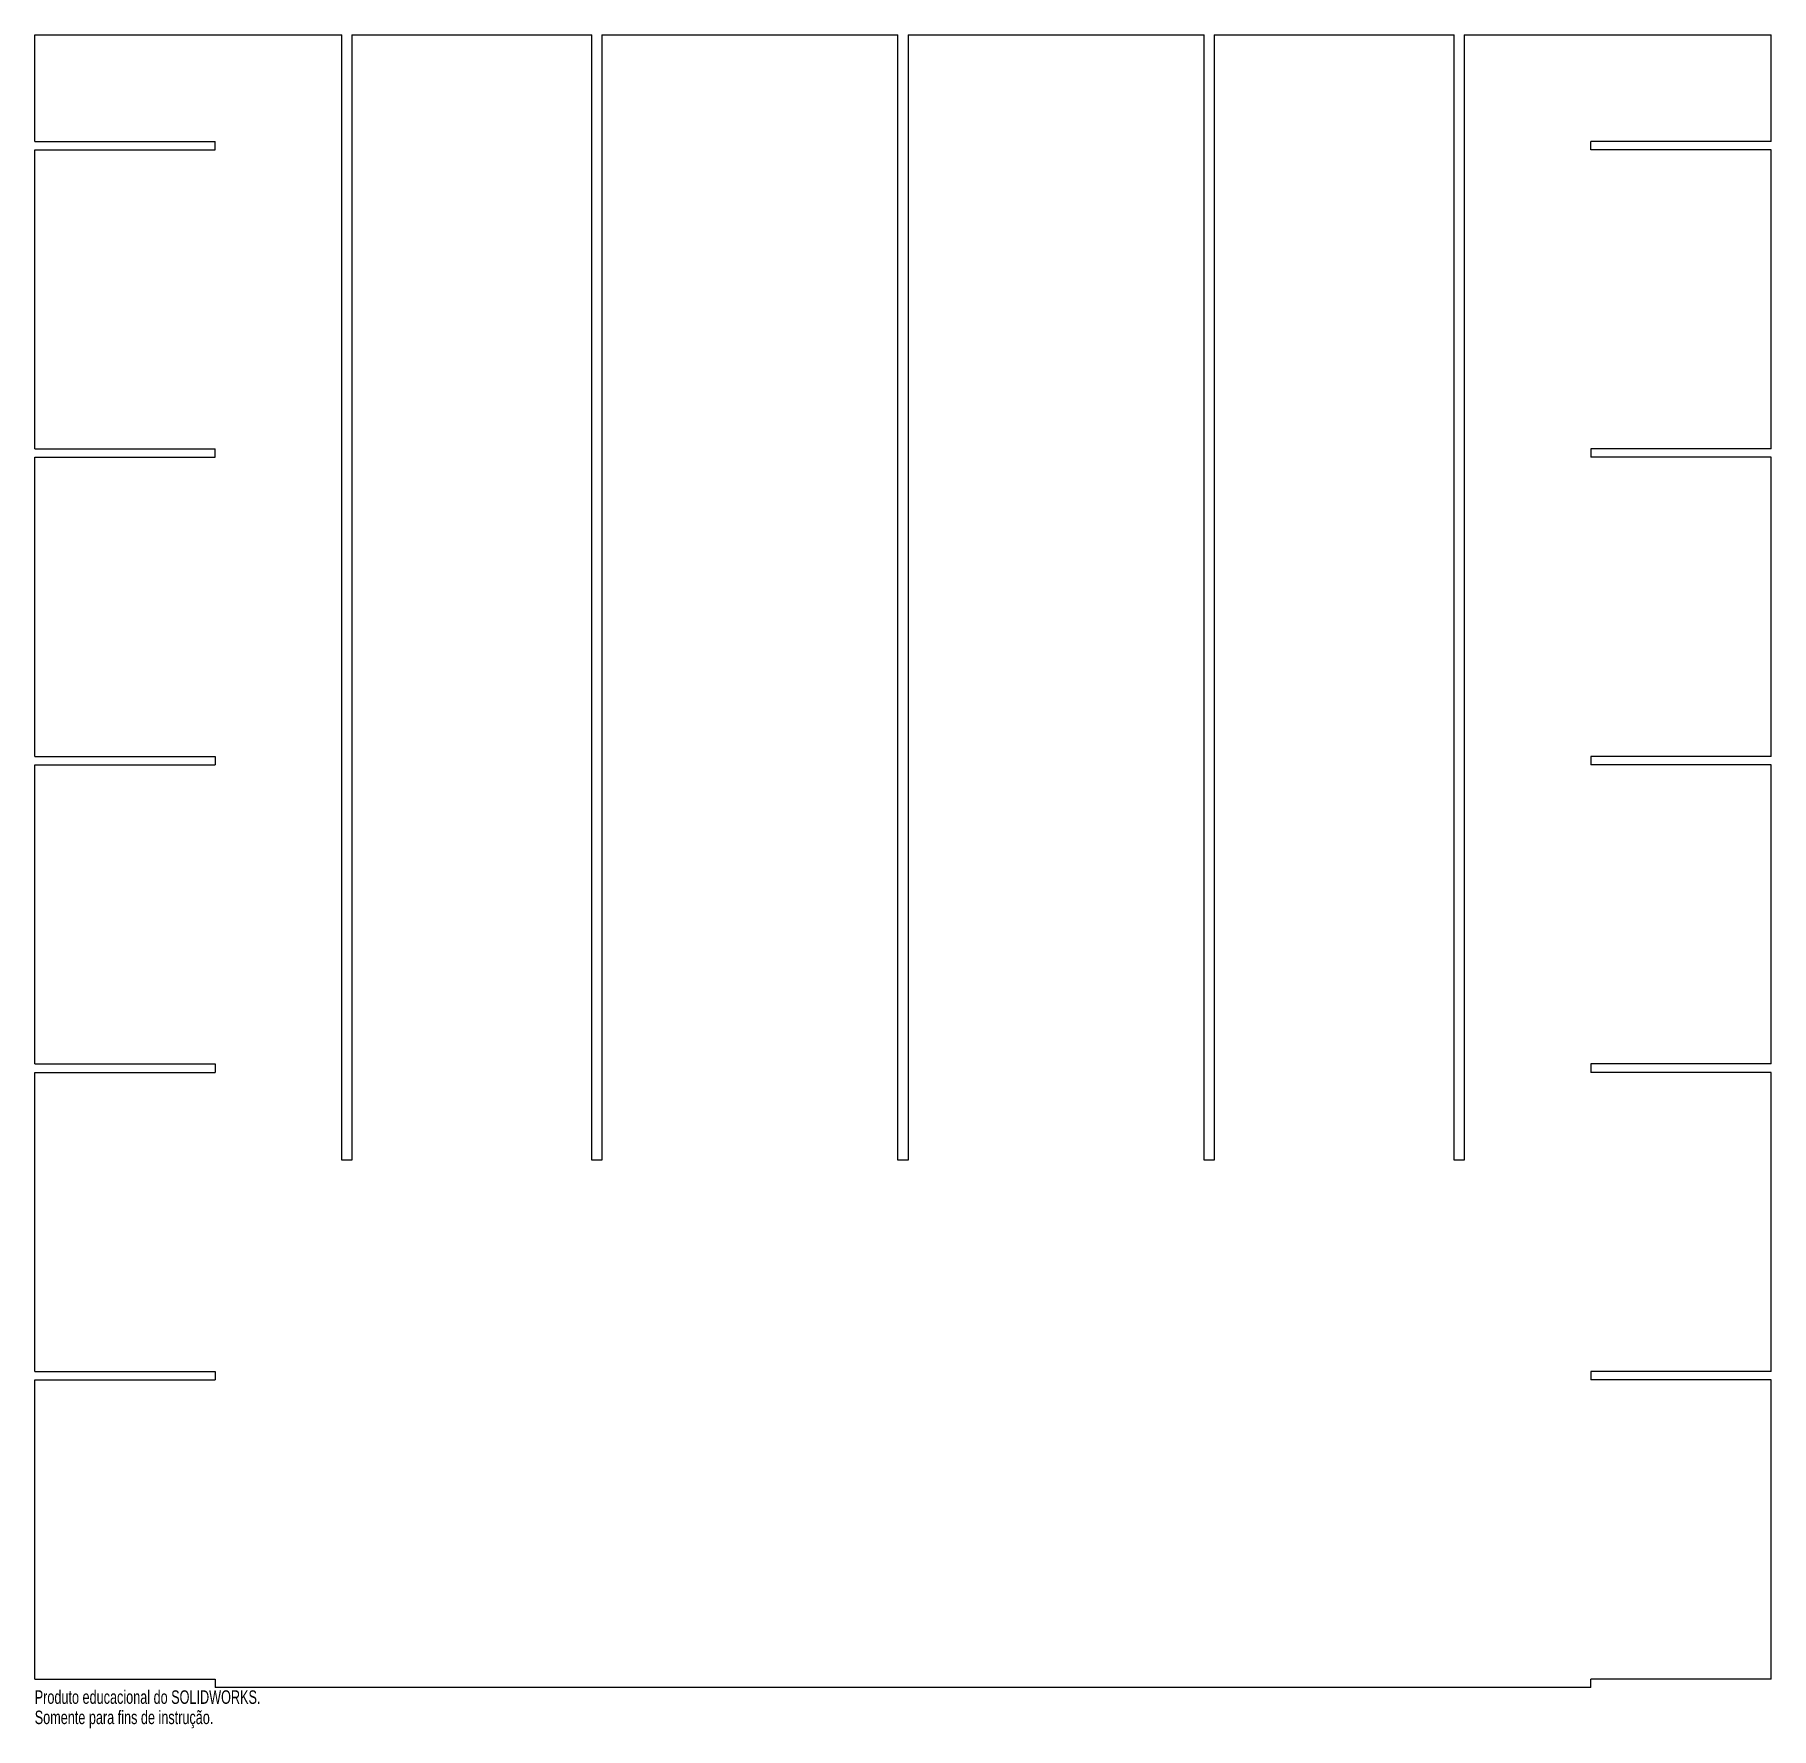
# Model space of a CAD drawing. Header units: millimetres. Extents: x -311 to 311, y -15 to 591.
import ezdxf

# ---------------------------------------------------------------- set-up
doc = ezdxf.new("R2010")
doc.units = ezdxf.units.MM
doc.styles.add('SLDTEXTSTYLE0', font='TXT', dxfattribs={"width": 0.7})

msp = doc.modelspace()

# ---------------------------------------------------------------- linework, layer by layer
at = {"color": 7, "linetype": 'Continuous', "lineweight": 25}
for p, q in [((-310.52, 591.14), (-200.72, 591.14)), ((-310.52, 553), (-310.52, 591.14)), ((-200.72, 188.61), (-200.72, 591.14)), ((-197.12, 591.14), (-111.3, 591.14)), ((-197.12, 591.14), (-197.12, 188.61)), ((-111.3, 188.61), (-111.3, 591.14)), ((-107.7, 591.14), (-1.8, 591.14)), ((-107.7, 591.14), (-107.7, 188.61)), ((-1.8, 188.61), (-1.8, 591.14)), ((1.8, 591.14), (107.7, 591.14)), ((1.8, 591.14), (1.8, 188.61)), ((107.7, 188.61), (107.7, 591.14)), ((111.3, 591.14), (197.12, 591.14)), ((111.3, 591.14), (111.3, 188.61)), ((197.12, 188.61), (197.12, 591.14)), ((200.72, 591.14), (310.52, 591.14)), ((200.72, 591.14), (200.72, 188.61)), ((310.52, 553), (310.52, 591.14)), ((-310.52, 553), (-245.98, 553)), ((-245.98, 550), (-245.98, 553)), ((245.98, 550), (245.98, 553)), ((310.52, 553), (245.98, 553)), ((-310.52, 550), (-245.98, 550)), ((-310.52, 443), (-310.52, 550)), ((310.52, 550), (245.98, 550)), ((310.52, 443), (310.52, 550)), ((-310.52, 443), (-245.98, 443)), ((-245.98, 440), (-245.98, 443)), ((245.98, 443), (245.98, 440)), ((310.52, 443), (245.98, 443)), ((-310.52, 440), (-245.98, 440)), ((-310.52, 333), (-310.52, 440)), ((310.52, 440), (245.98, 440)), ((310.52, 333), (310.52, 440)), ((-310.52, 333), (-245.98, 333)), ((-310.52, 330), (-245.98, 330)), ((-310.52, 223), (-310.52, 330)), ((-245.98, 333), (-245.98, 330)), ((245.98, 333), (245.98, 330)), ((310.52, 333), (245.98, 333)), ((310.52, 330), (245.98, 330)), ((310.52, 223), (310.52, 330)), ((-310.52, 223), (-245.98, 223)), ((-310.52, 220), (-245.98, 220)), ((-310.52, 113), (-310.52, 220)), ((-245.98, 223), (-245.98, 220)), ((245.98, 223), (245.98, 220)), ((310.52, 223), (245.98, 223)), ((310.52, 220), (245.98, 220)), ((310.52, 113), (310.52, 220)), ((-197.12, 188.61), (-200.72, 188.61)), ((-107.7, 188.61), (-111.3, 188.61)), ((1.8, 188.61), (-1.8, 188.61)), ((111.3, 188.61), (107.7, 188.61)), ((200.72, 188.61), (197.12, 188.61)), ((-310.52, 113), (-245.98, 113)), ((-245.98, 113), (-245.98, 110)), ((245.98, 113), (245.98, 110)), ((310.52, 113), (245.98, 113)), ((-310.52, 110), (-245.98, 110)), ((-310.52, 3), (-310.52, 110)), ((310.52, 110), (245.98, 110)), ((310.52, 3), (310.52, 110)), ((-310.52, 3), (-245.98, 3)), ((-245.98, 3), (-245.98, 0)), ((245.98, 0), (-245.98, 0)), ((245.98, 0), (245.98, 3)), ((310.52, 3), (245.98, 3))]:
    msp.add_line(p, q, dxfattribs=at)

# ---------------------------------------------------------------- texts
at = {"color": 7, "linetype": 'Continuous', "char_height": 4.8336, "attachment_point": 1, "style": 'SLDTEXTSTYLE0'}
for s, insert in [('Produto educacional do SOLIDWORKS.', (-310.52, -1.02)), ('Somente para fins de instrução.', (-310.52, -8.27))]:
    msp.add_mtext(s, dxfattribs=dict(at, insert=insert))

doc.saveas('drawing.dxf')
